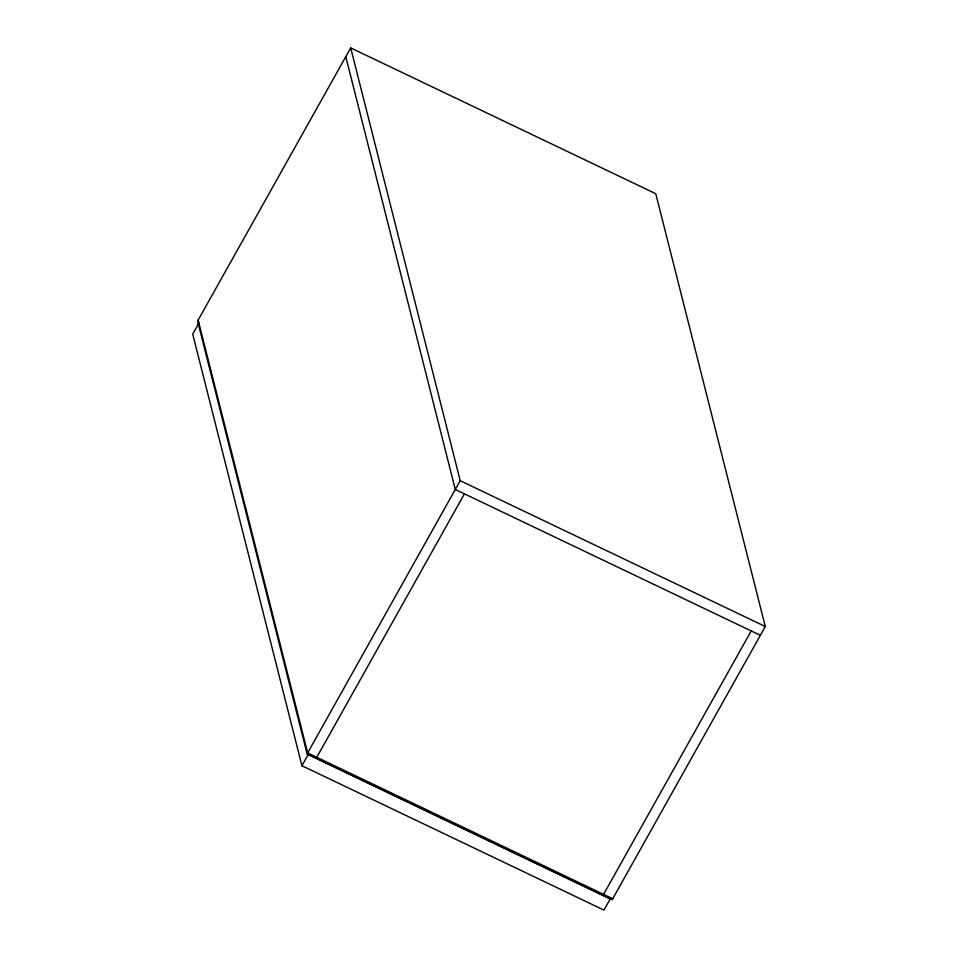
<?xml version="1.0" encoding="UTF-8"?>
<svg xmlns="http://www.w3.org/2000/svg" width="958" height="958" viewBox="0 0 958 958"><rect width="100%" height="100%" fill="white"/><g stroke="black" fill="none" stroke-linecap="round" stroke-linejoin="round"><path stroke-width="1.44" d="M350.7 47.9L197.599 321.086L307.111 753.886L612.186 899.706L765.286 626.52L655.775 193.72L350.7 47.9L460.211 480.7L307.111 753.886M199.001 322.894L192.714 334.114L301.926 765.729L603.959 910.1L610.246 898.879L308.213 754.509L301.926 765.729M316.26 758.257L464.438 493.849M603.037 895.335L751.216 630.927M460.211 480.7L765.286 626.52M760.365 635.298L455.289 489.478L345.778 56.678M612.737 898.736L307.662 752.916L198.138 320.116"/></g></svg>
